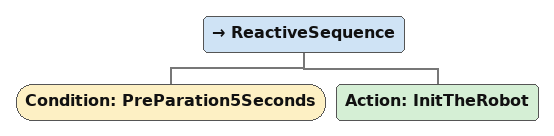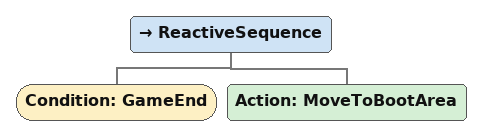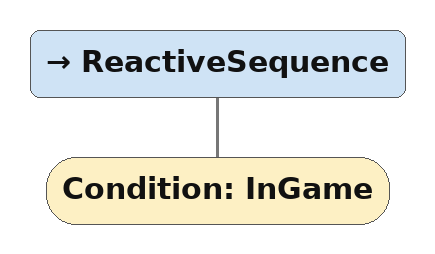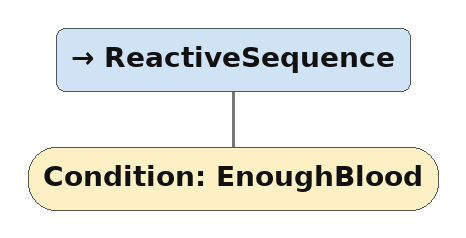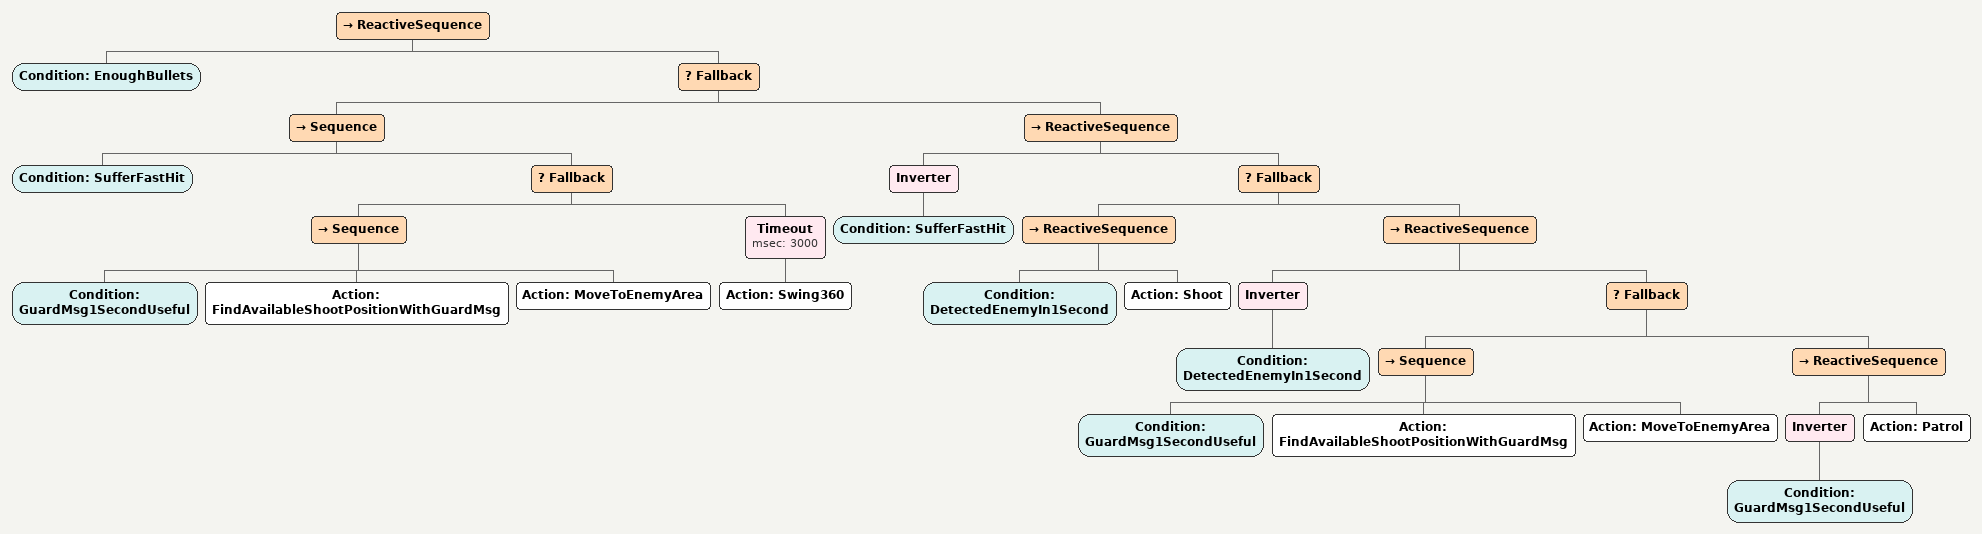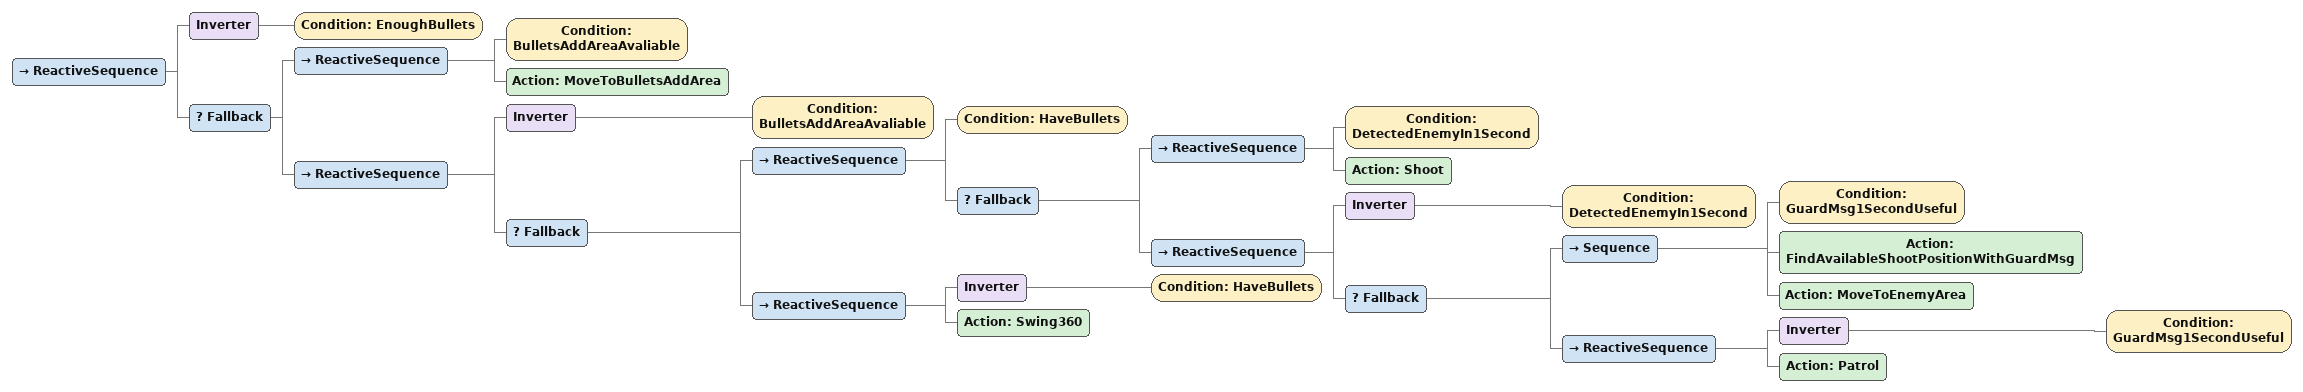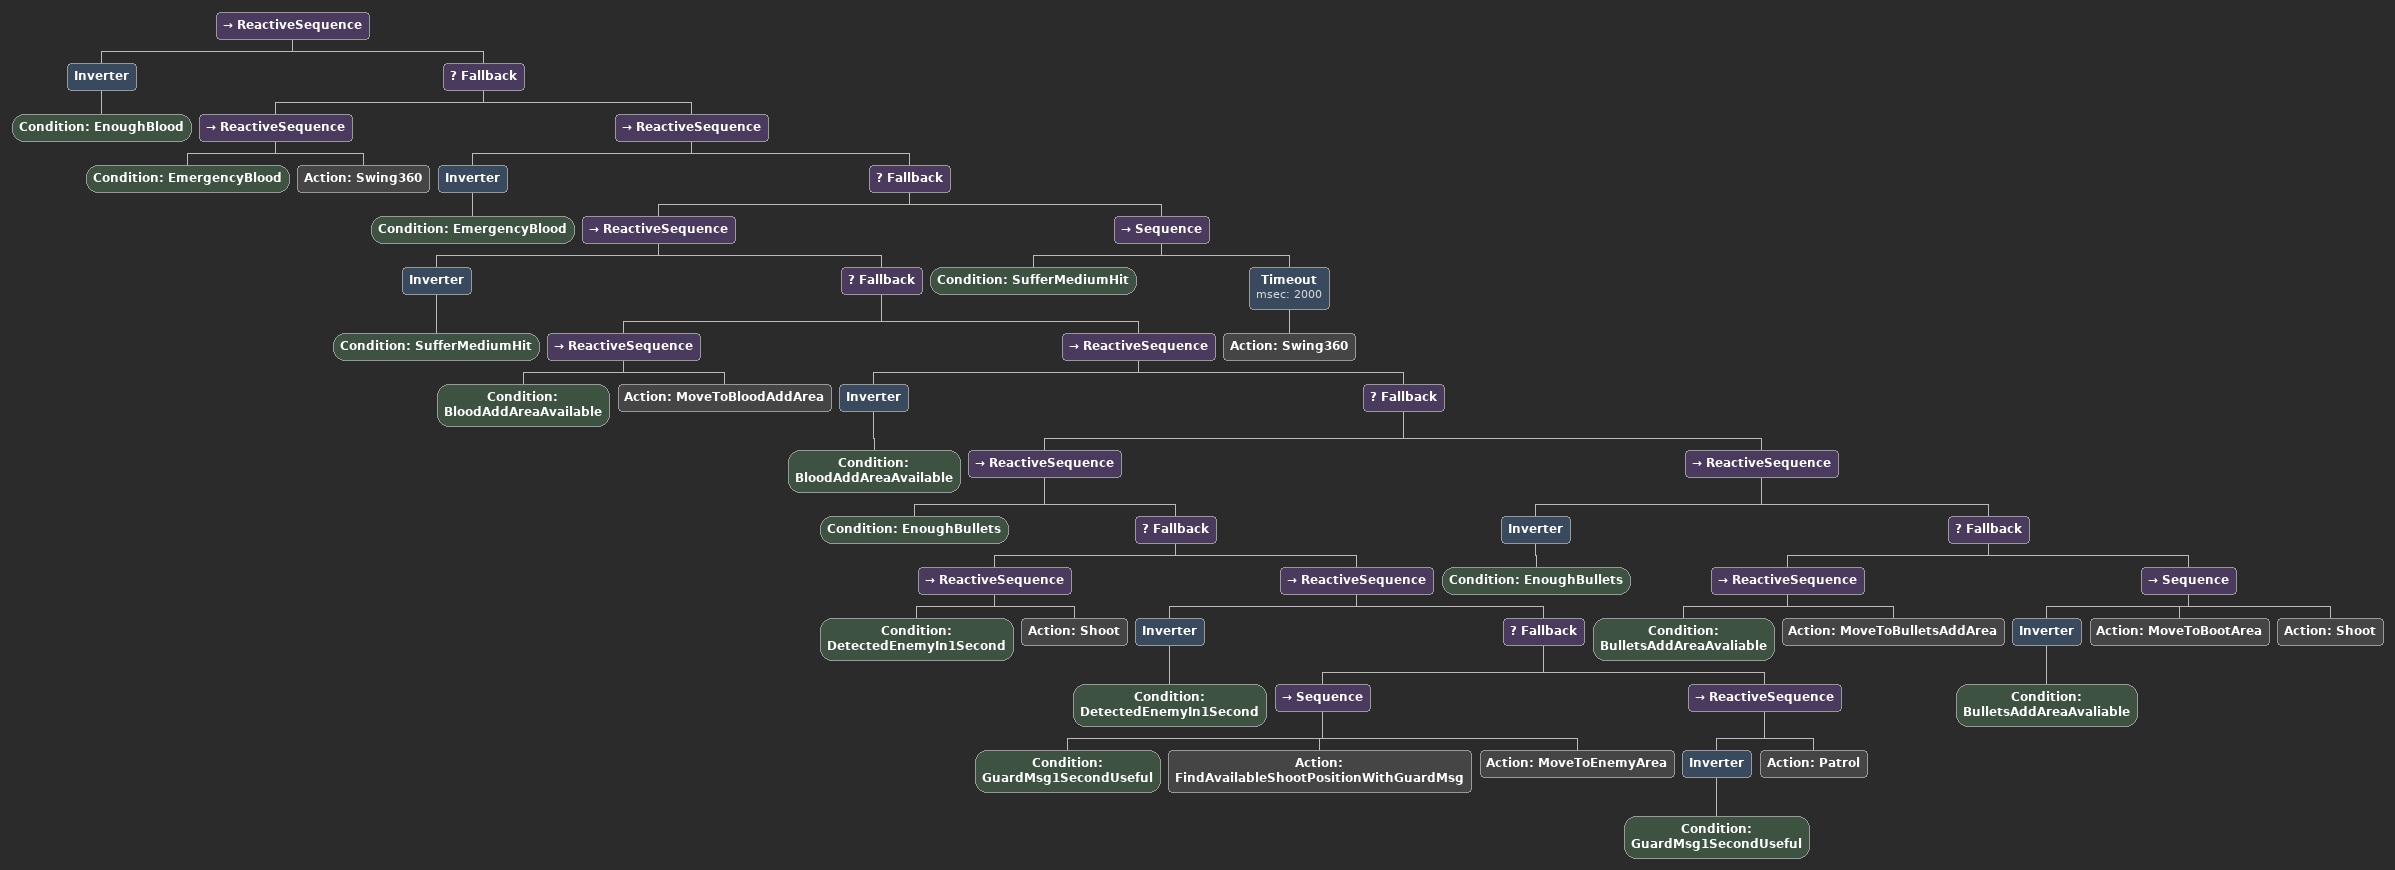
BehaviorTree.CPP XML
<ReactiveSequence>
    <Condition ID="PreParation5Seconds"/>
    <Action ID="InitTheRobot"/>
</ReactiveSequence>

<ReactiveSequence>
    <Condition ID="GameEnd"/>
    <Action ID="MoveToBootArea"/>
</ReactiveSequence>

<ReactiveSequence>
    <Condition ID="InGame"/>
</ReactiveSequence>

<ReactiveSequence>
    <Condition ID="EnoughBlood"/>
</ReactiveSequence>

<ReactiveSequence>
    <Condition ID="EnoughBullets"/>
    <Fallback>
        <Sequence>
            <Condition ID="SufferFastHit"/>
            <Fallback>
                <Sequence>
                    <Condition ID="GuardMsg1SecondUseful"/>
                    <Action ID="FindAvailableShootPositionWithGuardMsg"/>
                    <Action ID="MoveToEnemyArea"/>
                </Sequence>
                <Timeout msec="3000">
                    <Action ID="Swing360"/>
                </Timeout>
            </Fallback>
        </Sequence>
        <ReactiveSequence>
            <Inverter>
                <Condition ID="SufferFastHit"/>
            </Inverter>
            <Fallback>
                <ReactiveSequence>
                    <Condition ID="DetectedEnemyIn1Second"/>
                    <Action ID="Shoot"/>
                </ReactiveSequence>
                <ReactiveSequence>
                    <Inverter>
                        <Condition ID="DetectedEnemyIn1Second"/>
                    </Inverter>
                    <Fallback>
                        <Sequence>
                            <Condition ID="GuardMsg1SecondUseful"/>
                            <Action ID="FindAvailableShootPositionWithGuardMsg"/>
                            <Action ID="MoveToEnemyArea"/>
                        </Sequence>
                        <ReactiveSequence>
                            <Inverter>
                                <Condition ID="GuardMsg1SecondUseful"/>
                            </Inverter>
                            <Action ID="Patrol"/>
                        </ReactiveSequence>
                    </Fallback>
                </ReactiveSequence>
            </Fallback>
        </ReactiveSequence>
    </Fallback>
</ReactiveSequence>

<ReactiveSequence>
    <Inverter>
        <Condition ID="EnoughBullets"/>
    </Inverter>
    <Fallback>
        <ReactiveSequence>
            <Condition ID="BulletsAddAreaAvaliable"/>
            <Action ID="MoveToBulletsAddArea"/>
        </ReactiveSequence>
        <ReactiveSequence>
            <Inverter>
                <Condition ID="BulletsAddAreaAvaliable"/>
            </Inverter>
            <Fallback>
                <ReactiveSequence>
                    <Condition ID="HaveBullets"/>
                    <Fallback>
                        <ReactiveSequence>
                            <Condition ID="DetectedEnemyIn1Second"/>
                            <Action ID="Shoot"/>
                        </ReactiveSequence>
                        <ReactiveSequence>
                            <Inverter>
                                <Condition ID="DetectedEnemyIn1Second"/>
                            </Inverter>
                            <Fallback>
                                <Sequence>
                                    <Condition ID="GuardMsg1SecondUseful"/>
                                    <Action ID="FindAvailableShootPositionWithGuardMsg"/>
                                    <Action ID="MoveToEnemyArea"/>
                                </Sequence>
                                <ReactiveSequence>
                                    <Inverter>
                                        <Condition ID="GuardMsg1SecondUseful"/>
                                    </Inverter>
                                    <Action ID="Patrol"/>
                                </ReactiveSequence>
                            </Fallback>
                        </ReactiveSequence>
                    </Fallback>
                </ReactiveSequence>
                <ReactiveSequence>
                    <Inverter>
                        <Condition ID="HaveBullets"/>
                    </Inverter>
                    <Action ID="Swing360"/>
                </ReactiveSequence>
            </Fallback>
        </ReactiveSequence>
    </Fallback>
</ReactiveSequence>

<ReactiveSequence>
    <Inverter>
        <Condition ID="EnoughBlood"/>
    </Inverter>
    <Fallback>
        <ReactiveSequence>
            <Condition ID="EmergencyBlood"/>
            <Action ID="Swing360"/>
        </ReactiveSequence>
        <ReactiveSequence>
            <Inverter>
                <Condition ID="EmergencyBlood"/>
            </Inverter>
            <Fallback>
                <ReactiveSequence>
                    <Inverter>
                        <Condition ID="SufferMediumHit"/>
                    </Inverter>
                    <Fallback>
                        <ReactiveSequence>
                            <Condition ID="BloodAddAreaAvailable"/>
                            <Action ID="MoveToBloodAddArea"/>
                        </ReactiveSequence>
                        <ReactiveSequence>
                            <Inverter>
                                <Condition ID="BloodAddAreaAvailable"/>
                            </Inverter>
                            <Fallback>
                                <ReactiveSequence>
                                    <Condition ID="EnoughBullets"/>
                                    <Fallback>
                                        <ReactiveSequence>
                                            <Condition ID="DetectedEnemyIn1Second"/>
                                            <Action ID="Shoot"/>
                                        </ReactiveSequence>
                                        <ReactiveSequence>
                                            <Inverter>
                                                <Condition ID="DetectedEnemyIn1Second"/>
                                            </Inverter>
                                            <Fallback>
                                                <Sequence>
                                                    <Condition ID="GuardMsg1SecondUseful"/>
                                                    <Action ID="FindAvailableShootPositionWithGuardMsg"/>
                                                    <Action ID="MoveToEnemyArea"/>
                                                </Sequence>
                                                <ReactiveSequence>
                                                    <Inverter>
                                                        <Condition ID="GuardMsg1SecondUseful"/>
                                                    </Inverter>
                                                    <Action ID="Patrol"/>
                                                </ReactiveSequence>
                                            </Fallback>
                                        </ReactiveSequence>
                                    </Fallback>
                                </ReactiveSequence>
                                <ReactiveSequence>
                                    <Inverter>
                                        <Condition ID="EnoughBullets"/>
                                    </Inverter>
                                    <Fallback>
                                        <ReactiveSequence>
                                            <Condition ID="BulletsAddAreaAvaliable"/>
                                            <Action ID="MoveToBulletsAddArea"/>
                                        </ReactiveSequence>
                                        <Sequence>
                                            <Inverter>
                                                <Condition ID="BulletsAddAreaAvaliable"/>
                                            </Inverter>
                                            <Action ID="MoveToBootArea"/>
                                            <Action ID="Shoot"/>
                                        </Sequence>
                                    </Fallback>
                                </ReactiveSequence>
                            </Fallback>
                        </ReactiveSequence>
                    </Fallback>
                </ReactiveSequence>
                <Sequence>
                    <Condition ID="SufferMediumHit"/>
                    <Timeout msec="2000">
                        <Action ID="Swing360"/>
                    </Timeout>
                </Sequence>
            </Fallback>
        </ReactiveSequence>
    </Fallback>
</ReactiveSequence>
